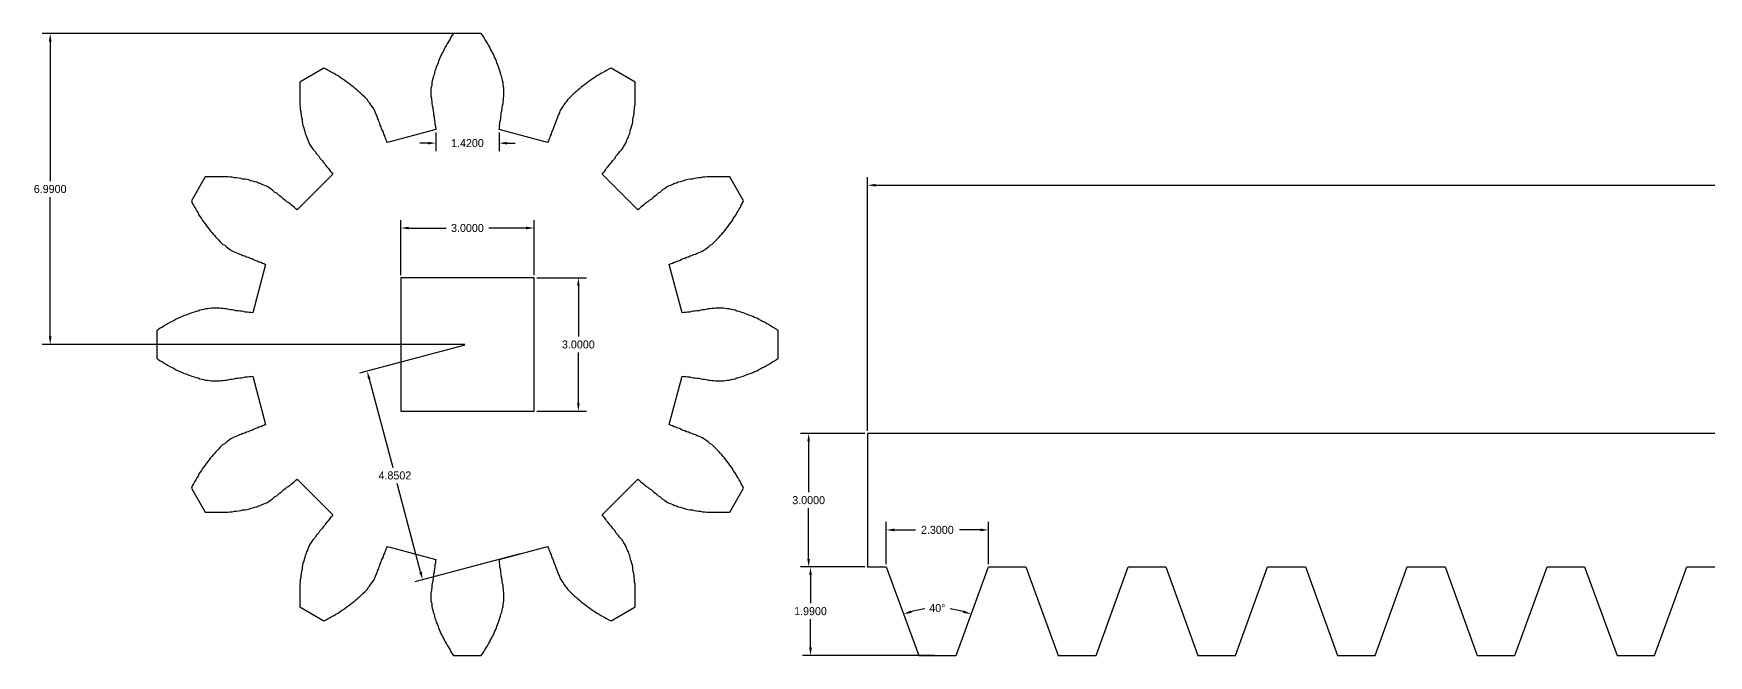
# Model space of a CAD drawing. Extents: x -3 to 148, y 0 to 14.
# Drawn here: x -2.76 to 34.92, y 0.01 to 13.99 of the extents above; entities that cross this region are included whole.
import ezdxf

# ---------------------------------------------------------------- set-up
doc = ezdxf.new("R2010")
doc.units = 0
doc.header["$MEASUREMENT"] = 0
doc.layers.add('1', color=7, linetype='Continuous')
doc.dimstyles.get("Standard").update_dxf_attribs({"dimtxt": 0.18, "dimasz": 0.18, "dimexe": 0.18, "dimexo": 0.0625, "dimgap": 0.09, "dimtad": 0, "dimtih": 1, "dimtoh": 1, "dimdec": 4, "dimzin": 0, "dimdsep": 46, "dimtxsty": 'Standard', "dimcen": 0.09, "dimadec": 0, "dimazin": 0, "dimtfac": 1, "dimtdec": 4, "dimtofl": 0, "dimtmove": 0, "dimatfit": 3, "dimfxl": 1, "dimtolj": 1, "dimtzin": 0, "dimarcsym": 0})

# ---------------------------------------------------------------- blocks, each defined once
blk = doc.blocks.new('*D0')
at = {"color": 0, "linetype": 'Continuous', "lineweight": -2, "transparency": 16777216}
for p, q in [((16, 5.062), (16, 10.76)), ((16.18, 10.58), (81.345, 10.58)), ((147.77, 10.58), (82.605, 10.58)), ((147.95, 5.062), (147.95, 10.76))]:
    blk.add_line(p, q, dxfattribs=at)
at = {"color": 0, "linetype": 'Continuous', "transparency": 16777216}
for points in [[(16.18, 10.61), (16.18, 10.55), (16, 10.58)], [(147.77, 10.61), (147.77, 10.55), (147.95, 10.58)]]:
    blk.add_solid(points, dxfattribs=at)
at = {"layer": 'Defpoints', "color": 0, "linetype": 'Continuous', "transparency": 16777216}
for p in [(16, 10.58), (16, 5), (147.95, 5)]:
    blk.add_point(p, dxfattribs=at)
at = {"color": 0, "linetype": 'Continuous', "transparency": 16777216, "insert": (81.975, 10.58), "char_height": 0.18, "attachment_point": 5}
blk.add_mtext('\\A1;131.9500', dxfattribs=at)
blk = doc.blocks.new('*D1')
at = {"color": 0, "linetype": 'Continuous', "lineweight": -2, "transparency": 16777216}
for p, q in [((6.938, 13.99), (-2.566, 13.99)), ((-2.386, 13.81), (-2.386, 10.675)), ((-2.386, 7.18), (-2.386, 10.315)), ((6.938, 7), (-2.566, 7))]:
    blk.add_line(p, q, dxfattribs=at)
at = {"color": 0, "linetype": 'Continuous', "transparency": 16777216}
for points in [[(-2.416, 13.81), (-2.356, 13.81), (-2.386, 13.99)], [(-2.416, 7.18), (-2.356, 7.18), (-2.386, 7)]]:
    blk.add_solid(points, dxfattribs=at)
at = {"layer": 'Defpoints', "color": 0, "linetype": 'Continuous', "transparency": 16777216}
for p in [(-2.386, 13.99), (7, 13.99), (7, 7)]:
    blk.add_point(p, dxfattribs=at)
at = {"color": 0, "linetype": 'Continuous', "transparency": 16777216, "insert": (-2.386, 10.495), "char_height": 0.18, "attachment_point": 5}
blk.add_mtext('\\A1;6.9900', dxfattribs=at)
blk = doc.blocks.new('*D2')
at = {"color": 0, "linetype": 'Continuous', "lineweight": -2, "transparency": 16777216}
for p, q in [((15.938, 2), (14.537, 2)), ((14.717, 1.82), (14.717, 1.185)), ((14.717, 0.19), (14.717, 0.825)), ((17.508, 0.01), (14.537, 0.01))]:
    blk.add_line(p, q, dxfattribs=at)
at = {"color": 0, "linetype": 'Continuous', "transparency": 16777216}
for points in [[(14.687, 1.82), (14.747, 1.82), (14.717, 2)], [(14.687, 0.19), (14.747, 0.19), (14.717, 0.01)]]:
    blk.add_solid(points, dxfattribs=at)
at = {"layer": 'Defpoints', "color": 0, "linetype": 'Continuous', "transparency": 16777216}
for p in [(14.717, 2), (16, 2), (17.57, 0.01)]:
    blk.add_point(p, dxfattribs=at)
at = {"color": 0, "linetype": 'Continuous', "transparency": 16777216, "insert": (14.717, 1.005), "char_height": 0.18, "attachment_point": 5}
blk.add_mtext('\\A1;1.9900', dxfattribs=at)
blk = doc.blocks.new('*D3')
at = {"color": 0, "linetype": 'Continuous', "lineweight": -2, "transparency": 16777216}
for p, q in [((5.5, 8.562), (5.5, 9.798)), ((8.5, 8.562), (8.5, 9.798)), ((5.68, 9.618), (6.52, 9.618)), ((8.32, 9.618), (7.48, 9.618))]:
    blk.add_line(p, q, dxfattribs=at)
at = {"color": 0, "linetype": 'Continuous', "transparency": 16777216}
for points in [[(5.68, 9.648), (5.68, 9.588), (5.5, 9.618)], [(8.32, 9.648), (8.32, 9.588), (8.5, 9.618)]]:
    blk.add_solid(points, dxfattribs=at)
at = {"layer": 'Defpoints', "color": 0, "linetype": 'Continuous', "transparency": 16777216}
for p in [(5.5, 9.618), (5.5, 8.5), (8.5, 8.5)]:
    blk.add_point(p, dxfattribs=at)
at = {"color": 0, "linetype": 'Continuous', "transparency": 16777216, "insert": (7, 9.618), "char_height": 0.18, "attachment_point": 5}
blk.add_mtext('\\A1;3.0000', dxfattribs=at)
blk = doc.blocks.new('*D4')
at = {"color": 0, "linetype": 'Continuous', "lineweight": -2, "transparency": 16777216}
for p, q in [((8.563, 8.5), (9.675, 8.5)), ((9.495, 8.32), (9.495, 7.18)), ((9.495, 5.68), (9.495, 6.82)), ((8.563, 5.5), (9.675, 5.5))]:
    blk.add_line(p, q, dxfattribs=at)
at = {"color": 0, "linetype": 'Continuous', "transparency": 16777216}
for points in [[(9.465, 8.32), (9.525, 8.32), (9.495, 8.5)], [(9.465, 5.68), (9.525, 5.68), (9.495, 5.5)]]:
    blk.add_solid(points, dxfattribs=at)
at = {"layer": 'Defpoints', "color": 0, "linetype": 'Continuous', "transparency": 16777216}
for p in [(8.5, 8.5), (9.495, 8.5), (8.5, 5.5)]:
    blk.add_point(p, dxfattribs=at)
at = {"color": 0, "linetype": 'Continuous', "transparency": 16777216, "insert": (9.495, 7), "char_height": 0.18, "attachment_point": 5}
blk.add_mtext('\\A1;3.0000', dxfattribs=at)
blk = doc.blocks.new('*D5')
at = {"color": 0, "linetype": 'Continuous', "lineweight": -2, "transparency": 16777216}
for p, q in [((6.94, 6.984), (4.57, 6.354)), ((4.791, 6.226), (5.32, 4.236)), ((5.945, 1.887), (5.416, 3.876)), ((8.187, 2.297), (5.817, 1.666))]:
    blk.add_line(p, q, dxfattribs=at)
at = {"color": 0, "linetype": 'Continuous', "transparency": 16777216}
for points in [[(4.82, 6.234), (4.762, 6.218), (4.744, 6.4)], [(5.974, 1.894), (5.916, 1.879), (5.991, 1.713)]]:
    blk.add_solid(points, dxfattribs=at)
at = {"layer": 'Defpoints', "color": 0, "linetype": 'Continuous', "transparency": 16777216}
for p in [(7, 7), (4.744, 6.4), (8.247, 2.313)]:
    blk.add_point(p, dxfattribs=at)
at = {"color": 0, "linetype": 'Continuous', "transparency": 16777216, "insert": (5.368, 4.056), "char_height": 0.18, "attachment_point": 5}
blk.add_mtext('\\A1;4.8502', dxfattribs=at)
blk = doc.blocks.new('*D6')
at = {"color": 0, "linetype": 'Continuous', "lineweight": -2, "transparency": 16777216}
for p, q in [((15.938, 5), (14.495, 5)), ((14.675, 4.82), (14.675, 3.68)), ((14.675, 2.18), (14.675, 3.32)), ((15.938, 2), (14.495, 2))]:
    blk.add_line(p, q, dxfattribs=at)
at = {"color": 0, "linetype": 'Continuous', "transparency": 16777216}
for points in [[(14.645, 4.82), (14.705, 4.82), (14.675, 5)], [(14.645, 2.18), (14.705, 2.18), (14.675, 2)]]:
    blk.add_solid(points, dxfattribs=at)
at = {"layer": 'Defpoints', "color": 0, "linetype": 'Continuous', "transparency": 16777216}
for p in [(16, 5), (14.675, 2), (16, 2)]:
    blk.add_point(p, dxfattribs=at)
at = {"color": 0, "linetype": 'Continuous', "transparency": 16777216, "insert": (14.675, 3.5), "char_height": 0.18, "attachment_point": 5}
blk.add_mtext('\\A1;3.0000', dxfattribs=at)
blk = doc.blocks.new('*D7')
at = {"color": 0, "linetype": 'Continuous', "lineweight": -2, "transparency": 16777216}
for p, q in [((6.29, 11.768), (6.29, 11.346)), ((7.71, 11.768), (7.71, 11.346)), ((6.11, 11.526), (5.93, 11.526)), ((7.89, 11.526), (8.07, 11.526))]:
    blk.add_line(p, q, dxfattribs=at)
at = {"color": 0, "linetype": 'Continuous', "transparency": 16777216}
for points in [[(6.11, 11.556), (6.11, 11.496), (6.29, 11.526)], [(7.89, 11.556), (7.89, 11.496), (7.71, 11.526)]]:
    blk.add_solid(points, dxfattribs=at)
at = {"layer": 'Defpoints', "color": 0, "linetype": 'Continuous', "transparency": 16777216}
for p in [(6.29, 11.83), (7.71, 11.83), (7.71, 11.526)]:
    blk.add_point(p, dxfattribs=at)
at = {"color": 0, "linetype": 'Continuous', "transparency": 16777216, "insert": (7, 11.526), "char_height": 0.18, "attachment_point": 5}
blk.add_mtext('\\A1;1.4200', dxfattribs=at)
blk = doc.blocks.new('*D8')
at = {"color": 0, "linetype": 'Continuous', "lineweight": -2, "transparency": 16777216}
for p, q in [((16.42, 2.062), (16.42, 3.012)), ((16.6, 2.832), (17.075, 2.832)), ((18.54, 2.832), (18.065, 2.832)), ((18.72, 2.062), (18.72, 3.012))]:
    blk.add_line(p, q, dxfattribs=at)
at = {"color": 0, "linetype": 'Continuous', "transparency": 16777216}
for points in [[(16.6, 2.862), (16.6, 2.802), (16.42, 2.832)], [(18.54, 2.862), (18.54, 2.802), (18.72, 2.832)]]:
    blk.add_solid(points, dxfattribs=at)
at = {"layer": 'Defpoints', "color": 0, "linetype": 'Continuous', "transparency": 16777216}
for p in [(18.72, 2.832), (16.42, 2), (18.72, 2)]:
    blk.add_point(p, dxfattribs=at)
at = {"color": 0, "linetype": 'Continuous', "transparency": 16777216, "insert": (17.57, 2.832), "char_height": 0.18, "attachment_point": 5}
blk.add_mtext('\\A1;2.3000', dxfattribs=at)
blk = doc.blocks.new('*D9')
at = {"color": 0, "linetype": 'Continuous', "lineweight": -2, "transparency": 16777216}
for start, end in [(97.4117, 105.4754), (74.5246, 82.5883)]:
    blk.add_arc((17.57, -1.135), 2.209, start, end, dxfattribs=at)
at = {"color": 0, "linetype": 'Continuous', "transparency": 16777216}
for points in [[(16.99, 0.966), (16.971, 1.023), (16.809, 0.939)], [(18.169, 1.023), (18.15, 0.966), (18.331, 0.939)]]:
    blk.add_solid(points, dxfattribs=at)
at = {"layer": 'Defpoints', "color": 0, "linetype": 'Continuous', "transparency": 16777216}
for p in [(16.42, 2), (18.72, 2), (17.828, 1.059), (17.15, 0.01), (17.99, 0.01)]:
    blk.add_point(p, dxfattribs=at)
at = {"color": 0, "linetype": 'Continuous', "transparency": 16777216, "insert": (17.57, 1.074), "char_height": 0.18, "attachment_point": 5}
blk.add_mtext('\\A1;40°', dxfattribs=at)

msp = doc.modelspace()

# ---------------------------------------------------------------- linework, layer by layer
at = {"layer": '1'}
for points in [[(7.71, 11.83), (7.71, 11.83), (7.72, 11.87), (7.72, 11.91), (7.73, 11.95), (7.73, 12), (7.74, 12.04), (7.75, 12.08), (7.75, 12.12), (7.76, 12.16), (7.76, 12.21), (7.77, 12.25), (7.78, 12.29), (7.78, 12.33), (7.79, 12.37), (7.8, 12.42), (7.8, 12.46), (7.81, 12.5), (7.81, 12.54), (7.82, 12.58), (7.82, 12.63), (7.82, 12.67), (7.82, 12.71), (7.82, 12.76), (7.81, 12.8), (7.8, 12.84), (7.8, 12.89), (7.79, 12.93), (7.78, 12.97), (7.77, 13.02), (7.75, 13.06), (7.74, 13.11), (7.73, 13.15), (7.71, 13.2), (7.7, 13.24), (7.68, 13.28), (7.66, 13.33), (7.65, 13.37), (7.63, 13.42), (7.61, 13.46), (7.59, 13.51), (7.57, 13.55), (7.54, 13.6), (7.52, 13.64), (7.5, 13.68), (7.47, 13.73), (7.45, 13.77), (7.42, 13.82), (7.39, 13.86), (7.37, 13.91), (7.34, 13.95), (7.31, 13.99), (6.69, 13.99), (6.66, 13.95), (6.63, 13.91), (6.61, 13.86), (6.58, 13.82), (6.55, 13.77), (6.53, 13.73), (6.5, 13.68), (6.48, 13.64), (6.46, 13.6), (6.43, 13.55), (6.41, 13.51), (6.39, 13.46), (6.37, 13.42), (6.35, 13.37), (6.34, 13.33), (6.32, 13.28), (6.3, 13.24), (6.29, 13.2), (6.27, 13.15), (6.26, 13.11), (6.25, 13.06), (6.23, 13.02), (6.22, 12.97), (6.21, 12.93), (6.2, 12.89), (6.2, 12.84), (6.19, 12.8), (6.18, 12.76), (6.18, 12.71), (6.18, 12.67), (6.18, 12.63), (6.18, 12.58), (6.19, 12.54), (6.19, 12.5), (6.2, 12.46), (6.2, 12.42), (6.21, 12.37), (6.22, 12.33), (6.22, 12.29), (6.23, 12.25), (6.24, 12.21), (6.24, 12.16), (6.25, 12.12), (6.25, 12.08), (6.26, 12.04), (6.27, 12), (6.27, 11.95), (6.28, 11.91), (6.28, 11.87), (6.29, 11.83), (5.2, 11.54), (5.18, 11.58), (5.17, 11.61), (5.15, 11.65), (5.14, 11.69), (5.12, 11.73), (5.11, 11.77), (5.09, 11.81), (5.07, 11.85), (5.06, 11.89), (5.04, 11.93), (5.03, 11.97), (5.01, 12.01), (5, 12.05), (4.98, 12.09), (4.97, 12.13), (4.95, 12.17), (4.93, 12.21), (4.92, 12.25), (4.9, 12.28), (4.88, 12.32), (4.85, 12.36), (4.83, 12.39), (4.8, 12.43), (4.77, 12.46), (4.75, 12.5), (4.72, 12.53), (4.69, 12.56), (4.65, 12.6), (4.62, 12.63), (4.59, 12.66), (4.55, 12.69), (4.52, 12.72), (4.48, 12.75), (4.45, 12.78), (4.41, 12.81), (4.37, 12.84), (4.33, 12.87), (4.29, 12.9), (4.25, 12.93), (4.21, 12.96), (4.17, 12.98), (4.13, 13.01), (4.09, 13.04), (4.04, 13.06), (4, 13.09), (3.96, 13.11), (3.91, 13.14), (3.87, 13.16), (3.82, 13.19), (3.77, 13.21), (3.23, 12.9), (3.23, 12.85), (3.23, 12.8), (3.23, 12.74), (3.23, 12.69), (3.23, 12.64), (3.23, 12.59), (3.23, 12.54), (3.23, 12.49), (3.23, 12.44), (3.23, 12.39), (3.24, 12.34), (3.24, 12.29), (3.25, 12.24), (3.25, 12.2), (3.26, 12.15), (3.27, 12.1), (3.28, 12.06), (3.28, 12.01), (3.29, 11.96), (3.3, 11.92), (3.32, 11.87), (3.33, 11.83), (3.34, 11.79), (3.35, 11.74), (3.37, 11.7), (3.38, 11.66), (3.4, 11.62), (3.42, 11.58), (3.43, 11.54), (3.45, 11.5), (3.48, 11.46), (3.5, 11.43), (3.52, 11.39), (3.55, 11.36), (3.58, 11.33), (3.6, 11.29), (3.63, 11.26), (3.66, 11.23), (3.68, 11.19), (3.71, 11.16), (3.74, 11.13), (3.76, 11.09), (3.79, 11.06), (3.81, 11.03), (3.84, 10.99), (3.87, 10.96), (3.89, 10.93), (3.92, 10.89), (3.95, 10.86), (3.97, 10.83), (3.17, 10.03), (3.14, 10.05), (3.11, 10.08), (3.07, 10.11), (3.04, 10.13), (3.01, 10.16), (2.97, 10.19), (2.94, 10.21), (2.91, 10.24), (2.87, 10.26), (2.84, 10.29), (2.81, 10.32), (2.77, 10.34), (2.74, 10.37), (2.71, 10.4), (2.67, 10.42), (2.64, 10.45), (2.61, 10.48), (2.57, 10.5), (2.54, 10.52), (2.5, 10.55), (2.46, 10.57), (2.42, 10.58), (2.38, 10.6), (2.34, 10.62), (2.3, 10.63), (2.26, 10.65), (2.21, 10.66), (2.17, 10.67), (2.13, 10.68), (2.08, 10.7), (2.04, 10.71), (1.99, 10.72), (1.94, 10.72), (1.9, 10.73), (1.85, 10.74), (1.8, 10.75), (1.76, 10.75), (1.71, 10.76), (1.66, 10.76), (1.61, 10.77), (1.56, 10.77), (1.51, 10.77), (1.46, 10.77), (1.41, 10.77), (1.36, 10.77), (1.31, 10.77), (1.26, 10.77), (1.2, 10.77), (1.15, 10.77), (1.1, 10.77), (0.79, 10.23), (0.81, 10.18), (0.84, 10.13), (0.86, 10.09), (0.89, 10.04), (0.91, 10), (0.94, 9.96), (0.96, 9.91), (0.99, 9.87), (1.02, 9.83), (1.04, 9.79), (1.07, 9.75), (1.1, 9.71), (1.13, 9.67), (1.16, 9.63), (1.19, 9.59), (1.22, 9.55), (1.25, 9.52), (1.28, 9.48), (1.31, 9.45), (1.34, 9.41), (1.37, 9.38), (1.4, 9.35), (1.44, 9.31), (1.47, 9.28), (1.5, 9.25), (1.54, 9.23), (1.57, 9.2), (1.61, 9.17), (1.64, 9.15), (1.68, 9.12), (1.72, 9.1), (1.75, 9.08), (1.79, 9.07), (1.83, 9.05), (1.87, 9.03), (1.91, 9.02), (1.95, 9), (1.99, 8.99), (2.03, 8.97), (2.07, 8.96), (2.11, 8.94), (2.15, 8.93), (2.19, 8.91), (2.23, 8.89), (2.27, 8.88), (2.31, 8.86), (2.35, 8.85), (2.39, 8.83), (2.42, 8.82), (2.46, 8.8), (2.17, 7.71), (2.13, 7.72), (2.09, 7.72), (2.05, 7.73), (2, 7.73), (1.96, 7.74), (1.92, 7.75), (1.88, 7.75), (1.84, 7.76), (1.79, 7.76), (1.75, 7.77), (1.71, 7.78), (1.67, 7.78), (1.63, 7.79), (1.58, 7.8), (1.54, 7.8), (1.5, 7.81), (1.46, 7.81), (1.42, 7.82), (1.37, 7.82), (1.33, 7.82), (1.29, 7.82), (1.24, 7.82), (1.2, 7.81), (1.16, 7.8), (1.11, 7.8), (1.07, 7.79), (1.03, 7.78), (0.98, 7.77), (0.94, 7.75), (0.89, 7.74), (0.85, 7.73), (0.8, 7.71), (0.76, 7.7), (0.72, 7.68), (0.67, 7.66), (0.63, 7.65), (0.58, 7.63), (0.54, 7.61), (0.49, 7.59), (0.45, 7.57), (0.4, 7.54), (0.36, 7.52), (0.32, 7.5), (0.27, 7.47), (0.23, 7.45), (0.18, 7.42), (0.14, 7.39), (0.09, 7.37), (0.05, 7.34), (0.01, 7.31), (0.01, 6.69), (0.05, 6.66), (0.09, 6.63), (0.14, 6.61), (0.18, 6.58), (0.23, 6.55), (0.27, 6.53), (0.32, 6.5), (0.36, 6.48), (0.4, 6.46), (0.45, 6.43), (0.49, 6.41), (0.54, 6.39), (0.58, 6.37), (0.63, 6.35), (0.67, 6.34), (0.72, 6.32), (0.76, 6.3), (0.8, 6.29), (0.85, 6.27), (0.89, 6.26), (0.94, 6.25), (0.98, 6.23), (1.03, 6.22), (1.07, 6.21), (1.11, 6.2), (1.16, 6.2), (1.2, 6.19), (1.24, 6.18), (1.29, 6.18), (1.33, 6.18), (1.37, 6.18), (1.42, 6.18), (1.46, 6.19), (1.5, 6.19), (1.54, 6.2), (1.58, 6.2), (1.63, 6.21), (1.67, 6.22), (1.71, 6.22), (1.75, 6.23), (1.79, 6.24), (1.84, 6.24), (1.88, 6.25), (1.92, 6.25), (1.96, 6.26), (2, 6.27), (2.05, 6.27), (2.09, 6.28), (2.13, 6.28), (2.17, 6.29), (2.46, 5.2), (2.42, 5.18), (2.39, 5.17), (2.35, 5.15), (2.31, 5.14), (2.27, 5.12), (2.23, 5.11), (2.19, 5.09), (2.15, 5.07), (2.11, 5.06), (2.07, 5.04), (2.03, 5.03), (1.99, 5.01), (1.95, 5), (1.91, 4.98), (1.87, 4.97), (1.83, 4.95), (1.79, 4.93), (1.75, 4.92), (1.72, 4.9), (1.68, 4.88), (1.64, 4.85), (1.61, 4.83), (1.57, 4.8), (1.54, 4.77), (1.5, 4.75), (1.47, 4.72), (1.44, 4.69), (1.4, 4.65), (1.37, 4.62), (1.34, 4.59), (1.31, 4.55), (1.28, 4.52), (1.25, 4.48), (1.22, 4.45), (1.19, 4.41), (1.16, 4.37), (1.13, 4.33), (1.1, 4.29), (1.07, 4.25), (1.04, 4.21), (1.02, 4.17), (0.99, 4.13), (0.96, 4.09), (0.94, 4.04), (0.91, 4), (0.89, 3.96), (0.86, 3.91), (0.84, 3.87), (0.81, 3.82), (0.79, 3.77), (1.1, 3.23), (1.15, 3.23), (1.2, 3.23), (1.26, 3.23), (1.31, 3.23), (1.36, 3.23), (1.41, 3.23), (1.46, 3.23), (1.51, 3.23), (1.56, 3.23), (1.61, 3.23), (1.66, 3.24), (1.71, 3.24), (1.76, 3.25), (1.8, 3.25), (1.85, 3.26), (1.9, 3.27), (1.94, 3.28), (1.99, 3.28), (2.04, 3.29), (2.08, 3.3), (2.13, 3.32), (2.17, 3.33), (2.21, 3.34), (2.26, 3.35), (2.3, 3.37), (2.34, 3.38), (2.38, 3.4), (2.42, 3.42), (2.46, 3.43), (2.5, 3.45), (2.54, 3.48), (2.57, 3.5), (2.61, 3.52), (2.64, 3.55), (2.67, 3.58), (2.71, 3.6), (2.74, 3.63), (2.77, 3.66), (2.81, 3.68), (2.84, 3.71), (2.87, 3.74), (2.91, 3.76), (2.94, 3.79), (2.97, 3.81), (3.01, 3.84), (3.04, 3.87), (3.07, 3.89), (3.11, 3.92), (3.14, 3.95), (3.17, 3.97), (3.97, 3.17), (3.95, 3.14), (3.92, 3.11), (3.89, 3.07), (3.87, 3.04), (3.84, 3.01), (3.81, 2.97), (3.79, 2.94), (3.76, 2.91), (3.74, 2.87), (3.71, 2.84), (3.68, 2.81), (3.66, 2.77), (3.63, 2.74), (3.6, 2.71), (3.58, 2.67), (3.55, 2.64), (3.52, 2.61), (3.5, 2.57), (3.48, 2.54), (3.45, 2.5), (3.43, 2.46), (3.42, 2.42), (3.4, 2.38), (3.38, 2.34), (3.37, 2.3), (3.35, 2.26), (3.34, 2.21), (3.33, 2.17), (3.32, 2.13), (3.3, 2.08), (3.29, 2.04), (3.28, 1.99), (3.28, 1.94), (3.27, 1.9), (3.26, 1.85), (3.25, 1.8), (3.25, 1.76), (3.24, 1.71), (3.24, 1.66), (3.23, 1.61), (3.23, 1.56), (3.23, 1.51), (3.23, 1.46), (3.23, 1.41), (3.23, 1.36), (3.23, 1.31), (3.23, 1.26), (3.23, 1.2), (3.23, 1.15), (3.23, 1.1), (3.77, 0.79), (3.82, 0.81), (3.87, 0.84), (3.91, 0.86), (3.96, 0.89), (4, 0.91), (4.04, 0.94), (4.09, 0.96), (4.13, 0.99), (4.17, 1.02), (4.21, 1.04), (4.25, 1.07), (4.29, 1.1), (4.33, 1.13), (4.37, 1.16), (4.41, 1.19), (4.45, 1.22), (4.48, 1.25), (4.52, 1.28), (4.55, 1.31), (4.59, 1.34), (4.62, 1.37), (4.65, 1.4), (4.69, 1.44), (4.72, 1.47), (4.75, 1.5), (4.77, 1.54), (4.8, 1.57), (4.83, 1.61), (4.85, 1.64), (4.88, 1.68), (4.9, 1.72), (4.92, 1.75), (4.93, 1.79), (4.95, 1.83), (4.97, 1.87), (4.98, 1.91), (5, 1.95), (5.01, 1.99), (5.03, 2.03), (5.04, 2.07), (5.06, 2.11), (5.07, 2.15), (5.09, 2.19), (5.11, 2.23), (5.12, 2.27), (5.14, 2.31), (5.15, 2.35), (5.17, 2.39), (5.18, 2.42), (5.2, 2.46), (6.29, 2.17), (6.28, 2.13), (6.28, 2.09), (6.27, 2.05), (6.27, 2), (6.26, 1.96), (6.25, 1.92), (6.25, 1.88), (6.24, 1.84), (6.24, 1.79), (6.23, 1.75), (6.22, 1.71), (6.22, 1.67), (6.21, 1.63), (6.2, 1.58), (6.2, 1.54), (6.19, 1.5), (6.19, 1.46), (6.18, 1.42), (6.18, 1.37), (6.18, 1.33), (6.18, 1.29), (6.18, 1.24), (6.19, 1.2), (6.2, 1.16), (6.2, 1.11), (6.21, 1.07), (6.22, 1.03), (6.23, 0.98), (6.25, 0.94), (6.26, 0.89), (6.27, 0.85), (6.29, 0.8), (6.3, 0.76), (6.32, 0.72), (6.34, 0.67), (6.35, 0.63), (6.37, 0.58), (6.39, 0.54), (6.41, 0.49), (6.43, 0.45), (6.46, 0.4), (6.48, 0.36), (6.5, 0.32), (6.53, 0.27), (6.55, 0.23), (6.58, 0.18), (6.61, 0.14), (6.63, 0.09), (6.66, 0.05), (6.69, 0.01), (7.31, 0.01), (7.34, 0.05), (7.37, 0.09), (7.39, 0.14), (7.42, 0.18), (7.45, 0.23), (7.47, 0.27), (7.5, 0.32), (7.52, 0.36), (7.54, 0.4), (7.57, 0.45), (7.59, 0.49), (7.61, 0.54), (7.63, 0.58), (7.65, 0.63), (7.66, 0.67), (7.68, 0.72), (7.7, 0.76), (7.71, 0.8), (7.73, 0.85), (7.74, 0.89), (7.75, 0.94), (7.77, 0.98), (7.78, 1.03), (7.79, 1.07), (7.8, 1.11), (7.8, 1.16), (7.81, 1.2), (7.82, 1.24), (7.82, 1.29), (7.82, 1.33), (7.82, 1.37), (7.82, 1.42), (7.81, 1.46), (7.81, 1.5), (7.8, 1.54), (7.8, 1.58), (7.79, 1.63), (7.78, 1.67), (7.78, 1.71), (7.77, 1.75), (7.76, 1.79), (7.76, 1.84), (7.75, 1.88), (7.75, 1.92), (7.74, 1.96), (7.73, 2), (7.73, 2.05), (7.72, 2.09), (7.72, 2.13), (7.71, 2.17), (8.8, 2.46), (8.82, 2.42), (8.83, 2.39), (8.85, 2.35), (8.86, 2.31), (8.88, 2.27), (8.89, 2.23), (8.91, 2.19), (8.93, 2.15), (8.94, 2.11), (8.96, 2.07), (8.97, 2.03), (8.99, 1.99), (9, 1.95), (9.02, 1.91), (9.03, 1.87), (9.05, 1.83), (9.07, 1.79), (9.08, 1.75), (9.1, 1.72), (9.12, 1.68), (9.15, 1.64), (9.17, 1.61), (9.2, 1.57), (9.23, 1.54), (9.25, 1.5), (9.28, 1.47), (9.31, 1.44), (9.35, 1.4), (9.38, 1.37), (9.41, 1.34), (9.45, 1.31), (9.48, 1.28), (9.52, 1.25), (9.55, 1.22), (9.59, 1.19), (9.63, 1.16), (9.67, 1.13), (9.71, 1.1), (9.75, 1.07), (9.79, 1.04), (9.83, 1.02), (9.87, 0.99), (9.91, 0.96), (9.96, 0.94), (10, 0.91), (10.04, 0.89), (10.09, 0.86), (10.13, 0.84), (10.18, 0.81), (10.23, 0.79), (10.77, 1.1), (10.77, 1.15), (10.77, 1.2), (10.77, 1.26), (10.77, 1.31), (10.77, 1.36), (10.77, 1.41), (10.77, 1.46), (10.77, 1.51), (10.77, 1.56), (10.77, 1.61), (10.76, 1.66), (10.76, 1.71), (10.75, 1.76), (10.75, 1.8), (10.74, 1.85), (10.73, 1.9), (10.72, 1.94), (10.72, 1.99), (10.71, 2.04), (10.7, 2.08), (10.68, 2.13), (10.67, 2.17), (10.66, 2.21), (10.65, 2.26), (10.63, 2.3), (10.62, 2.34), (10.6, 2.38), (10.58, 2.42), (10.57, 2.46), (10.55, 2.5), (10.52, 2.54), (10.5, 2.57), (10.48, 2.61), (10.45, 2.64), (10.42, 2.67), (10.4, 2.71), (10.37, 2.74), (10.34, 2.77), (10.32, 2.81), (10.29, 2.84), (10.26, 2.87), (10.24, 2.91), (10.21, 2.94), (10.19, 2.97), (10.16, 3.01), (10.13, 3.04), (10.11, 3.07), (10.08, 3.11), (10.05, 3.14), (10.03, 3.17), (10.83, 3.97), (10.86, 3.95), (10.89, 3.92), (10.93, 3.89), (10.96, 3.87), (10.99, 3.84), (11.03, 3.81), (11.06, 3.79), (11.09, 3.76), (11.13, 3.74), (11.16, 3.71), (11.19, 3.68), (11.23, 3.66), (11.26, 3.63), (11.29, 3.6), (11.33, 3.58), (11.36, 3.55), (11.39, 3.52), (11.43, 3.5), (11.46, 3.48), (11.5, 3.45), (11.54, 3.43), (11.58, 3.42), (11.62, 3.4), (11.66, 3.38), (11.7, 3.37), (11.74, 3.35), (11.79, 3.34), (11.83, 3.33), (11.87, 3.32), (11.92, 3.3), (11.96, 3.29), (12.01, 3.28), (12.06, 3.28), (12.1, 3.27), (12.15, 3.26), (12.2, 3.25), (12.24, 3.25), (12.29, 3.24), (12.34, 3.24), (12.39, 3.23), (12.44, 3.23), (12.49, 3.23), (12.54, 3.23), (12.59, 3.23), (12.64, 3.23), (12.69, 3.23), (12.74, 3.23), (12.8, 3.23), (12.85, 3.23), (12.9, 3.23), (13.21, 3.77), (13.19, 3.82), (13.16, 3.87), (13.14, 3.91), (13.11, 3.96), (13.09, 4), (13.06, 4.04), (13.04, 4.09), (13.01, 4.13), (12.98, 4.17), (12.96, 4.21), (12.93, 4.25), (12.9, 4.29), (12.87, 4.33), (12.84, 4.37), (12.81, 4.41), (12.78, 4.45), (12.75, 4.48), (12.72, 4.52), (12.69, 4.55), (12.66, 4.59), (12.63, 4.62), (12.6, 4.65), (12.56, 4.69), (12.53, 4.72), (12.5, 4.75), (12.46, 4.77), (12.43, 4.8), (12.39, 4.83), (12.36, 4.85), (12.32, 4.88), (12.28, 4.9), (12.25, 4.92), (12.21, 4.93), (12.17, 4.95), (12.13, 4.97), (12.09, 4.98), (12.05, 5), (12.01, 5.01), (11.97, 5.03), (11.93, 5.04), (11.89, 5.06), (11.85, 5.07), (11.81, 5.09), (11.77, 5.11), (11.73, 5.12), (11.69, 5.14), (11.65, 5.15), (11.61, 5.17), (11.58, 5.18), (11.54, 5.2), (11.83, 6.29), (11.87, 6.28), (11.91, 6.28), (11.95, 6.27), (12, 6.27), (12.04, 6.26), (12.08, 6.25), (12.12, 6.25), (12.16, 6.24), (12.21, 6.24), (12.25, 6.23), (12.29, 6.22), (12.33, 6.22), (12.37, 6.21), (12.42, 6.2), (12.46, 6.2), (12.5, 6.19), (12.54, 6.19), (12.58, 6.18), (12.63, 6.18), (12.67, 6.18), (12.71, 6.18), (12.76, 6.18), (12.8, 6.19), (12.84, 6.2), (12.89, 6.2), (12.93, 6.21), (12.97, 6.22), (13.02, 6.23), (13.06, 6.25), (13.11, 6.26), (13.15, 6.27), (13.2, 6.29), (13.24, 6.3), (13.28, 6.32), (13.33, 6.34), (13.37, 6.35), (13.42, 6.37), (13.46, 6.39), (13.51, 6.41), (13.55, 6.43), (13.6, 6.46), (13.64, 6.48), (13.68, 6.5), (13.73, 6.53), (13.77, 6.55), (13.82, 6.58), (13.86, 6.61), (13.91, 6.63), (13.95, 6.66), (13.99, 6.69), (13.99, 7.31), (13.95, 7.34), (13.91, 7.37), (13.86, 7.39), (13.82, 7.42), (13.77, 7.45), (13.73, 7.47), (13.68, 7.5), (13.64, 7.52), (13.6, 7.54), (13.55, 7.57), (13.51, 7.59), (13.46, 7.61), (13.42, 7.63), (13.37, 7.65), (13.33, 7.66), (13.28, 7.68), (13.24, 7.7), (13.2, 7.71), (13.15, 7.73), (13.11, 7.74), (13.06, 7.75), (13.02, 7.77), (12.97, 7.78), (12.93, 7.79), (12.89, 7.8), (12.84, 7.8), (12.8, 7.81), (12.76, 7.82), (12.71, 7.82), (12.67, 7.82), (12.63, 7.82), (12.58, 7.82), (12.54, 7.81), (12.5, 7.81), (12.46, 7.8), (12.42, 7.8), (12.37, 7.79), (12.33, 7.78), (12.29, 7.78), (12.25, 7.77), (12.21, 7.76), (12.16, 7.76), (12.12, 7.75), (12.08, 7.75), (12.04, 7.74), (12, 7.73), (11.95, 7.73), (11.91, 7.72), (11.87, 7.72), (11.83, 7.71), (11.54, 8.8), (11.58, 8.82), (11.61, 8.83), (11.65, 8.85), (11.69, 8.86), (11.73, 8.88), (11.77, 8.89), (11.81, 8.91), (11.85, 8.93), (11.89, 8.94), (11.93, 8.96), (11.97, 8.97), (12.01, 8.99), (12.05, 9), (12.09, 9.02), (12.13, 9.03), (12.17, 9.05), (12.21, 9.07), (12.25, 9.08), (12.28, 9.1), (12.32, 9.12), (12.36, 9.15), (12.39, 9.17), (12.43, 9.2), (12.46, 9.23), (12.5, 9.25), (12.53, 9.28), (12.56, 9.31), (12.6, 9.35), (12.63, 9.38), (12.66, 9.41), (12.69, 9.45), (12.72, 9.48), (12.75, 9.52), (12.78, 9.55), (12.81, 9.59), (12.84, 9.63), (12.87, 9.67), (12.9, 9.71), (12.93, 9.75), (12.96, 9.79), (12.98, 9.83), (13.01, 9.87), (13.04, 9.91), (13.06, 9.96), (13.09, 10), (13.11, 10.04), (13.14, 10.09), (13.16, 10.13), (13.19, 10.18), (13.21, 10.23), (12.9, 10.77), (12.85, 10.77), (12.8, 10.77), (12.74, 10.77), (12.69, 10.77), (12.64, 10.77), (12.59, 10.77), (12.54, 10.77), (12.49, 10.77), (12.44, 10.77), (12.39, 10.77), (12.34, 10.76), (12.29, 10.76), (12.24, 10.75), (12.2, 10.75), (12.15, 10.74), (12.1, 10.73), (12.06, 10.72), (12.01, 10.72), (11.96, 10.71), (11.92, 10.7), (11.87, 10.68), (11.83, 10.67), (11.79, 10.66), (11.74, 10.65), (11.7, 10.63), (11.66, 10.62), (11.62, 10.6), (11.58, 10.58), (11.54, 10.57), (11.5, 10.55), (11.46, 10.52), (11.43, 10.5), (11.39, 10.48), (11.36, 10.45), (11.33, 10.42), (11.29, 10.4), (11.26, 10.37), (11.23, 10.34), (11.19, 10.32), (11.16, 10.29), (11.13, 10.26), (11.09, 10.24), (11.06, 10.21), (11.03, 10.19), (10.99, 10.16), (10.96, 10.13), (10.93, 10.11), (10.89, 10.08), (10.86, 10.05), (10.83, 10.03), (10.03, 10.83), (10.05, 10.86), (10.08, 10.89), (10.11, 10.93), (10.13, 10.96), (10.16, 10.99), (10.19, 11.03), (10.21, 11.06), (10.24, 11.09), (10.26, 11.13), (10.29, 11.16), (10.32, 11.19), (10.34, 11.23), (10.37, 11.26), (10.4, 11.29), (10.42, 11.33), (10.45, 11.36), (10.48, 11.39), (10.5, 11.43), (10.52, 11.46), (10.55, 11.5), (10.57, 11.54), (10.58, 11.58), (10.6, 11.62), (10.62, 11.66), (10.63, 11.7), (10.65, 11.74), (10.66, 11.79), (10.67, 11.83), (10.68, 11.87), (10.7, 11.92), (10.71, 11.96), (10.72, 12.01), (10.72, 12.06), (10.73, 12.1), (10.74, 12.15), (10.75, 12.2), (10.75, 12.24), (10.76, 12.29), (10.76, 12.34), (10.77, 12.39), (10.77, 12.44), (10.77, 12.49), (10.77, 12.54), (10.77, 12.59), (10.77, 12.64), (10.77, 12.69), (10.77, 12.74), (10.77, 12.8), (10.77, 12.85), (10.77, 12.9), (10.23, 13.21), (10.18, 13.19), (10.13, 13.16), (10.09, 13.14), (10.04, 13.11), (10, 13.09), (9.96, 13.06), (9.91, 13.04), (9.87, 13.01), (9.83, 12.98), (9.79, 12.96), (9.75, 12.93), (9.71, 12.9), (9.67, 12.87), (9.63, 12.84), (9.59, 12.81), (9.55, 12.78), (9.52, 12.75), (9.48, 12.72), (9.45, 12.69), (9.41, 12.66), (9.38, 12.63), (9.35, 12.6), (9.31, 12.56), (9.28, 12.53), (9.25, 12.5), (9.23, 12.46), (9.2, 12.43), (9.17, 12.39), (9.15, 12.36), (9.12, 12.32), (9.1, 12.28), (9.08, 12.25), (9.07, 12.21), (9.05, 12.17), (9.03, 12.13), (9.02, 12.09), (9, 12.05), (8.99, 12.01), (8.97, 11.97), (8.96, 11.93), (8.94, 11.89), (8.93, 11.85), (8.91, 11.81), (8.89, 11.77), (8.88, 11.73), (8.86, 11.69), (8.85, 11.65), (8.83, 11.61), (8.82, 11.58), (8.8, 11.54), (7.71, 11.83)], [(8.5, 8.5), (5.5, 8.5), (5.5, 5.5), (8.5, 5.5), (8.5, 8.5)], [(147.95, 5), (16, 5), (16, 2)], [(16, 2), (16.42, 2), (17.15, 0.01), (17.99, 0.01), (18.72, 2), (19.14, 2), (19.56, 2), (20.29, 0.01), (21.14, 0.01), (21.86, 2), (22.28, 2), (22.71, 2), (23.43, 0.01), (24.28, 0.01), (25, 2), (25.42, 2), (25.85, 2), (26.57, 0.01), (27.42, 0.01), (28.14, 2), (28.57, 2), (28.99, 2), (29.71, 0.01), (30.56, 0.01), (31.29, 2), (31.71, 2), (32.13, 2), (32.86, 0.01), (33.7, 0.01), (34.43, 2), (34.85, 2), (35.27, 2)]]:
    msp.add_lwpolyline(points, dxfattribs=at)

# ---------------------------------------------------------------- dimensions: what is measured, and where the dimension line sits
at = {"linetype": 'Continuous'}
for base, p1, p2, picture, middle in [((-2.3864, 13.99), (7, 7), (7, 13.99), '*D1', (-2.3864, 10.495)), ((9.49532, 8.5), (8.5, 5.5), (8.5, 8.5), '*D4', (9.49532, 7)), ((14.67546, 2), (16, 5), (16, 2), '*D6', (14.67546, 3.5)), ((14.71666, 2), (17.57, 0.01), (16, 2), '*D2', (14.71666, 1.005))]:
    dim = msp.add_linear_dim(base=base, p1=p1, p2=p2, angle=90, dimstyle='Standard', dxfattribs=at)
    dim.commit()
    dim.dimension.update_dxf_attribs({"geometry": picture, "text_midpoint": middle})
for base, p1, p2, picture, middle in [((7.71, 11.52593), (6.29, 11.83), (7.71, 11.83), '*D7', (7, 11.52593)), ((16, 10.58001), (147.95, 5), (16, 5), '*D0', (81.975, 10.58001)), ((5.5, 9.61789), (8.5, 8.5), (5.5, 8.5), '*D3', (7, 9.61789)), ((18.72, 2.83211), (16.42, 2), (18.72, 2), '*D8', (17.57, 2.83211))]:
    dim = msp.add_linear_dim(base=base, p1=p1, p2=p2, dimstyle='Standard', dxfattribs=at)
    dim.commit()
    dim.dimension.update_dxf_attribs({"geometry": picture, "text_midpoint": middle})
dim = msp.add_aligned_dim(p1=(8.24703, 2.31288), p2=(7, 7), distance=2.33406, dimstyle='Standard', dxfattribs=at)
dim.commit()
dim.dimension.update_dxf_attribs({"geometry": '*D5', "text_midpoint": (5.36792, 4.05633)})
dim = msp.add_angular_dim_2l(base=(17.82834, 1.05924), line1=((17.99, 0.01), (18.72, 2)), line2=((16.42, 2), (17.15, 0.01)), dimstyle='Standard', dxfattribs=at)
dim.commit()
dim.dimension.update_dxf_attribs({"geometry": '*D9', "text_midpoint": (17.57, 1.0744)})

doc.saveas('drawing.dxf')
